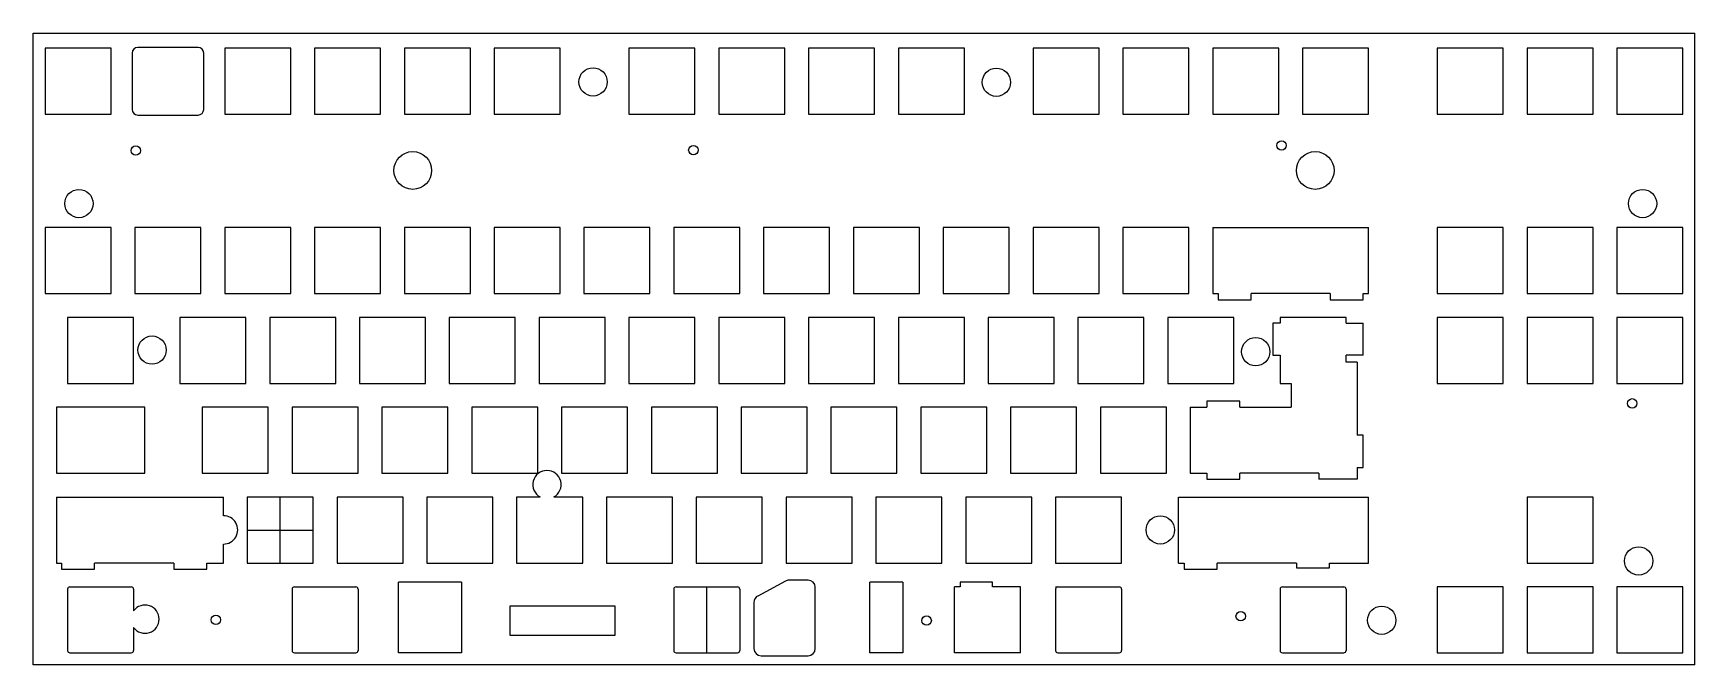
# Model space of a CAD drawing. Header units: millimetres. Extents: x -1 to 351, y -1 to 133.
import ezdxf

# ---------------------------------------------------------------- set-up
doc = ezdxf.new("R2010")
doc.units = ezdxf.units.MM
doc.layers.add('TopLayer', color=1, linetype='Continuous')

msp = doc.modelspace()

# ---------------------------------------------------------------- linework, layer by layer
at = {"color": 32, "true_color": 0xcd6928}
for p, q in [((-1.47, -0.69), (-1.47, 133.25)), ((350.95, -0.69), (-1.47, -0.69))]:
    msp.add_line(p, q, dxfattribs=at)
for p, q in [((-1.47, 133.25), (350.95, 133.25)), ((350.95, -0.69), (350.95, 133.25)), ((50.92, 20.89), (50.92, 34.89)), ((43.92, 27.89), (57.92, 27.89)), ((215.33, 15.84), (228.33, 15.84)), ((262.99, 15.34), (262.99, 2.34)), ((263.49, 15.84), (276.49, 15.84)), ((263.49, 1.84), (276.49, 1.84))]:
    msp.add_line(p, q)
at = {"color": 7, "linetype": 'Continuous'}
for p, q in [((1.05, 130.07), (1.05, 116.07)), ((15.05, 130.07), (1.05, 130.07)), ((15.05, 116.07), (15.05, 130.07)), ((19.51, 129.04), (19.51, 117.09)), ((33.5, 130.24), (20.71, 130.24)), ((34.7, 117.09), (34.7, 129.04)), ((39.15, 130.07), (39.15, 116.07)), ((53.15, 130.07), (39.15, 130.07)), ((53.15, 116.07), (53.15, 130.07)), ((58.2, 130.07), (58.2, 116.07)), ((72.2, 130.07), (58.2, 130.07)), ((72.2, 116.07), (72.2, 130.07)), ((77.25, 130.07), (77.25, 116.07)), ((91.25, 130.07), (77.25, 130.07)), ((91.25, 116.07), (91.25, 130.07)), ((96.3, 130.07), (96.3, 116.07)), ((110.3, 130.07), (96.3, 130.07)), ((110.3, 116.07), (110.3, 130.07)), ((124.88, 130.07), (124.88, 116.07)), ((138.88, 130.07), (124.88, 130.07)), ((138.88, 116.07), (138.88, 130.07)), ((143.93, 130.07), (143.93, 116.07)), ((157.93, 130.07), (143.93, 130.07)), ((157.93, 116.07), (157.93, 130.07)), ((162.98, 130.07), (162.98, 116.07)), ((176.98, 130.07), (162.98, 130.07)), ((176.98, 116.07), (176.98, 130.07)), ((182.03, 130.07), (182.03, 116.07)), ((196.03, 130.07), (182.03, 130.07)), ((196.03, 116.07), (196.03, 130.07)), ((210.6, 130.07), (210.6, 116.07)), ((224.6, 130.07), (210.6, 130.07)), ((224.6, 116.07), (224.6, 130.07)), ((229.65, 130.07), (229.65, 116.07)), ((243.65, 130.07), (229.65, 130.07)), ((243.65, 116.07), (243.65, 130.07)), ((262.7, 130.07), (248.7, 130.07)), ((248.7, 130.07), (248.7, 116.07)), ((262.7, 116.07), (262.7, 130.07)), ((281.75, 130.07), (267.75, 130.07)), ((267.75, 130.07), (267.75, 116.07)), ((281.75, 116.07), (281.75, 130.07)), ((310.32, 130.07), (296.32, 130.07)), ((296.32, 130.07), (296.32, 116.07)), ((310.32, 116.07), (310.32, 130.07)), ((329.37, 130.07), (315.37, 130.07)), ((315.37, 130.07), (315.37, 116.07)), ((329.37, 116.07), (329.37, 130.07)), ((348.42, 130.07), (334.42, 130.07)), ((334.42, 130.07), (334.42, 116.07)), ((348.42, 116.07), (348.42, 130.07)), ((1.05, 116.07), (15.05, 116.07)), ((20.71, 115.89), (33.5, 115.89)), ((39.15, 116.07), (53.15, 116.07)), ((58.2, 116.07), (72.2, 116.07)), ((77.25, 116.07), (91.25, 116.07)), ((96.3, 116.07), (110.3, 116.07)), ((124.88, 116.07), (138.88, 116.07)), ((143.93, 116.07), (157.93, 116.07)), ((162.98, 116.07), (176.98, 116.07)), ((182.03, 116.07), (196.03, 116.07)), ((210.6, 116.07), (224.6, 116.07)), ((229.65, 116.07), (243.65, 116.07)), ((248.7, 116.07), (262.7, 116.07)), ((267.75, 116.07), (281.75, 116.07)), ((296.32, 116.07), (310.32, 116.07)), ((315.37, 116.07), (329.37, 116.07)), ((334.42, 116.07), (348.42, 116.07)), ((1.05, 92.04), (1.05, 78.04)), ((15.05, 92.04), (1.05, 92.04)), ((1.05, 92.04), (1.05, 78.04)), ((15.05, 92.04), (1.05, 92.04)), ((15.05, 78.04), (15.05, 92.04)), ((15.05, 78.04), (15.05, 92.04)), ((20.1, 92.04), (20.1, 78.04)), ((34.1, 92.04), (20.1, 92.04)), ((34.1, 78.04), (34.1, 92.04)), ((39.15, 92.04), (39.15, 78.04)), ((53.15, 92.04), (39.15, 92.04)), ((53.15, 78.04), (53.15, 92.04)), ((58.2, 92.04), (58.2, 78.04)), ((72.2, 92.04), (58.2, 92.04)), ((72.2, 78.04), (72.2, 92.04)), ((77.25, 92.04), (77.25, 78.04)), ((91.25, 92.04), (77.25, 92.04)), ((91.25, 78.04), (91.25, 92.04)), ((96.3, 92.04), (96.3, 78.04)), ((110.3, 92.04), (96.3, 92.04)), ((110.3, 78.04), (110.3, 92.04)), ((115.35, 92.04), (115.35, 78.04)), ((129.35, 92.04), (115.35, 92.04)), ((129.35, 78.04), (129.35, 92.04)), ((134.4, 92.04), (134.4, 78.04)), ((148.4, 92.04), (134.4, 92.04)), ((148.4, 78.04), (148.4, 92.04)), ((153.45, 92.04), (153.45, 78.04)), ((167.45, 92.04), (153.45, 92.04)), ((167.45, 78.04), (167.45, 92.04)), ((172.5, 92.04), (172.5, 78.04)), ((186.5, 92.04), (172.5, 92.04)), ((186.5, 78.04), (186.5, 92.04)), ((191.55, 92.04), (191.55, 78.04)), ((205.55, 92.04), (191.55, 92.04)), ((205.55, 78.04), (205.55, 92.04)), ((210.6, 92.04), (210.6, 78.04)), ((224.6, 92.04), (210.6, 92.04)), ((224.6, 78.04), (224.6, 92.04)), ((243.65, 92.04), (229.65, 92.04)), ((229.65, 92.04), (229.65, 78.04)), ((243.65, 78.04), (243.65, 92.04)), ((248.7, 92.04), (281.75, 92.04)), ((248.7, 92.04), (248.7, 78.04)), ((281.75, 78.04), (281.75, 92.04)), ((310.32, 92.04), (296.32, 92.04)), ((296.32, 92.04), (296.32, 78.04)), ((310.32, 78.04), (310.32, 92.04)), ((329.37, 92.04), (315.37, 92.04)), ((315.37, 92.04), (315.37, 78.04)), ((329.37, 78.04), (329.37, 92.04)), ((348.42, 92.04), (334.42, 92.04)), ((334.42, 92.04), (334.42, 78.04)), ((348.42, 78.04), (348.42, 92.04)), ((1.05, 78.04), (15.05, 78.04)), ((1.05, 78.04), (15.05, 78.04)), ((20.1, 78.04), (34.1, 78.04)), ((39.15, 78.04), (53.15, 78.04)), ((58.2, 78.04), (72.2, 78.04)), ((77.25, 78.04), (91.25, 78.04)), ((96.3, 78.04), (110.3, 78.04)), ((115.35, 78.04), (129.35, 78.04)), ((134.4, 78.04), (148.4, 78.04)), ((153.45, 78.04), (167.45, 78.04)), ((172.5, 78.04), (186.5, 78.04)), ((191.55, 78.04), (205.55, 78.04)), ((210.6, 78.04), (224.6, 78.04)), ((229.65, 78.04), (243.65, 78.04)), ((248.7, 78.04), (249.83, 78.04)), ((249.83, 78.04), (249.83, 76.74)), ((273.63, 78.04), (256.83, 78.04)), ((256.83, 76.74), (256.83, 78.04)), ((273.63, 78.04), (273.63, 76.74)), ((280.63, 78.04), (281.75, 78.04)), ((280.63, 76.74), (280.63, 78.04)), ((296.32, 78.04), (310.32, 78.04)), ((315.37, 78.04), (329.37, 78.04)), ((334.42, 78.04), (348.42, 78.04)), ((249.83, 76.74), (256.83, 76.74)), ((273.63, 76.74), (280.63, 76.74)), ((5.82, 72.99), (5.82, 58.99)), ((19.82, 72.99), (5.82, 72.99)), ((19.82, 58.99), (19.82, 72.99)), ((29.63, 72.99), (29.63, 58.99)), ((43.63, 72.99), (29.63, 72.99)), ((43.63, 58.99), (43.63, 72.99)), ((48.68, 72.99), (48.68, 58.99)), ((62.68, 72.99), (48.68, 72.99)), ((62.68, 58.99), (62.68, 72.99)), ((67.73, 72.99), (67.73, 58.99)), ((81.73, 72.99), (67.73, 72.99)), ((81.73, 58.99), (81.73, 72.99)), ((86.78, 72.99), (86.78, 58.99)), ((100.78, 72.99), (86.78, 72.99)), ((100.78, 58.99), (100.78, 72.99)), ((105.83, 72.99), (105.83, 58.99)), ((119.83, 72.99), (105.83, 72.99)), ((119.83, 58.99), (119.83, 72.99)), ((124.88, 72.99), (124.88, 58.99)), ((138.88, 72.99), (124.88, 72.99)), ((138.88, 58.99), (138.88, 72.99)), ((143.93, 72.99), (143.93, 58.99)), ((157.93, 72.99), (143.93, 72.99)), ((157.93, 58.99), (157.93, 72.99)), ((162.98, 72.99), (162.98, 58.99)), ((176.98, 72.99), (162.98, 72.99)), ((176.98, 58.99), (176.98, 72.99)), ((182.03, 72.99), (182.03, 58.99)), ((196.03, 72.99), (182.03, 72.99)), ((196.03, 58.99), (196.03, 72.99)), ((215.08, 72.99), (201.08, 72.99)), ((201.08, 72.99), (201.08, 58.99)), ((215.08, 58.99), (215.08, 72.99)), ((234.13, 72.99), (220.13, 72.99)), ((220.13, 72.99), (220.13, 58.99)), ((234.13, 58.99), (234.13, 72.99)), ((253.18, 72.99), (239.18, 72.99)), ((239.18, 72.99), (239.18, 58.99)), ((253.18, 58.99), (253.18, 72.99)), ((262.99, 71.79), (261.49, 71.79)), ((261.49, 71.79), (261.49, 64.94)), ((276.99, 72.99), (262.99, 72.99)), ((262.99, 72.99), (262.99, 71.79)), ((276.99, 71.79), (276.99, 72.99)), ((276.99, 71.79), (280.63, 71.79)), ((280.63, 64.94), (280.63, 71.79)), ((310.32, 72.99), (296.32, 72.99)), ((296.32, 72.99), (296.32, 58.99)), ((310.32, 58.99), (310.32, 72.99)), ((329.37, 72.99), (315.37, 72.99)), ((315.37, 72.99), (315.37, 58.99)), ((329.37, 58.99), (329.37, 72.99)), ((348.42, 72.99), (334.42, 72.99)), ((334.42, 72.99), (334.42, 58.99)), ((348.42, 58.99), (348.42, 72.99)), ((261.49, 64.94), (262.99, 64.94)), ((262.99, 64.94), (262.99, 58.99)), ((280.63, 64.94), (276.99, 64.94)), ((276.99, 63.46), (276.99, 64.94)), ((279.37, 63.46), (276.99, 63.46)), ((279.37, 63.46), (279.37, 47.98)), ((5.82, 58.99), (19.82, 58.99)), ((29.63, 58.99), (43.63, 58.99)), ((48.68, 58.99), (62.68, 58.99)), ((67.73, 58.99), (81.73, 58.99)), ((86.78, 58.99), (100.78, 58.99)), ((105.83, 58.99), (119.83, 58.99)), ((124.88, 58.99), (138.88, 58.99)), ((143.93, 58.99), (157.93, 58.99)), ((162.98, 58.99), (176.98, 58.99)), ((182.03, 58.99), (196.03, 58.99)), ((201.08, 58.99), (215.08, 58.99)), ((220.13, 58.99), (234.13, 58.99)), ((239.18, 58.99), (253.18, 58.99)), ((262.99, 58.99), (265.37, 58.99)), ((265.37, 58.99), (265.37, 53.94)), ((296.32, 58.99), (310.32, 58.99)), ((315.37, 58.99), (329.37, 58.99)), ((334.42, 58.99), (348.42, 58.99)), ((3.44, 53.94), (3.44, 39.94)), ((22.2, 53.94), (3.44, 53.94)), ((22.2, 39.94), (22.2, 53.94)), ((34.39, 53.94), (34.39, 39.94)), ((48.39, 53.94), (34.39, 53.94)), ((48.39, 39.94), (48.39, 53.94)), ((53.44, 53.94), (53.44, 39.94)), ((67.44, 53.94), (53.44, 53.94)), ((67.44, 39.94), (67.44, 53.94)), ((72.49, 53.94), (72.49, 39.94)), ((86.49, 53.94), (72.49, 53.94)), ((86.49, 39.94), (86.49, 53.94)), ((91.54, 53.94), (91.54, 39.94)), ((105.54, 53.94), (91.54, 53.94)), ((105.54, 39.94), (105.54, 53.94)), ((110.59, 53.94), (110.59, 39.94)), ((124.59, 53.94), (110.59, 53.94)), ((124.59, 39.94), (124.59, 53.94)), ((129.64, 53.94), (129.64, 39.94)), ((143.64, 53.94), (129.64, 53.94)), ((143.64, 39.94), (143.64, 53.94)), ((148.69, 53.94), (148.69, 39.94)), ((162.69, 53.94), (148.69, 53.94)), ((162.69, 39.94), (162.69, 53.94)), ((167.74, 53.94), (167.74, 39.94)), ((181.74, 53.94), (167.74, 53.94)), ((181.74, 39.94), (181.74, 53.94)), ((200.79, 53.94), (186.79, 53.94)), ((186.79, 53.94), (186.79, 39.94)), ((200.79, 39.94), (200.79, 53.94)), ((219.84, 53.94), (205.84, 53.94)), ((205.84, 53.94), (205.84, 39.94)), ((219.84, 39.94), (219.84, 53.94)), ((238.89, 53.94), (224.89, 53.94)), ((224.89, 53.94), (224.89, 39.94)), ((238.89, 39.94), (238.89, 53.94)), ((243.94, 53.94), (247.45, 53.94)), ((243.94, 53.93), (243.94, 39.93)), ((254.45, 55.24), (247.45, 55.24)), ((247.45, 55.24), (247.45, 53.94)), ((254.45, 53.94), (254.45, 55.24)), ((254.45, 53.94), (265.37, 53.94)), ((280.63, 47.98), (279.37, 47.98)), ((280.63, 41.13), (280.63, 47.98)), ((3.44, 39.94), (22.2, 39.94)), ((34.39, 39.94), (48.39, 39.94)), ((53.44, 39.94), (67.44, 39.94)), ((72.49, 39.94), (86.49, 39.94)), ((91.54, 39.94), (105.54, 39.94)), ((110.59, 39.94), (124.59, 39.94)), ((129.64, 39.94), (143.64, 39.94)), ((148.69, 39.94), (162.69, 39.94)), ((167.74, 39.94), (181.74, 39.94)), ((186.79, 39.94), (200.79, 39.94)), ((205.84, 39.94), (219.84, 39.94)), ((224.89, 39.94), (238.89, 39.94)), ((243.94, 39.93), (247.45, 39.93)), ((247.45, 39.93), (247.45, 38.64)), ((271.25, 39.94), (254.45, 39.94)), ((254.45, 38.64), (254.45, 39.93)), ((271.25, 39.93), (271.25, 38.64)), ((279.37, 41.13), (280.63, 41.13)), ((279.37, 41.13), (279.37, 38.64)), ((247.45, 38.64), (254.45, 38.64)), ((279.37, 38.64), (271.25, 38.64)), ((3.44, 34.89), (38.87, 34.89)), ((3.44, 34.88), (3.44, 20.88)), ((38.87, 30.9), (38.87, 34.88)), ((43.92, 34.89), (43.92, 20.89)), ((57.92, 34.89), (43.92, 34.89)), ((57.92, 20.89), (57.92, 34.89)), ((62.97, 34.89), (62.97, 20.89)), ((76.97, 34.89), (62.97, 34.89)), ((76.97, 20.89), (76.97, 34.89)), ((82.02, 34.89), (82.02, 20.89)), ((96.02, 34.89), (82.02, 34.89)), ((96.02, 20.89), (96.02, 34.89)), ((101.07, 34.89), (101.07, 20.89)), ((106.04, 34.89), (101.07, 34.89)), ((115.07, 34.89), (108.97, 34.89)), ((115.07, 20.89), (115.07, 34.89)), ((120.12, 34.89), (120.12, 20.89)), ((134.12, 34.89), (120.12, 34.89)), ((134.12, 20.89), (134.12, 34.89)), ((139.17, 34.89), (139.17, 20.89)), ((153.17, 34.89), (139.17, 34.89)), ((153.17, 20.89), (153.17, 34.89)), ((172.22, 34.89), (158.22, 34.89)), ((158.22, 34.89), (158.22, 20.89)), ((172.22, 20.89), (172.22, 34.89)), ((191.27, 34.89), (177.27, 34.89)), ((177.27, 34.89), (177.27, 20.89)), ((191.27, 20.89), (191.27, 34.89)), ((210.32, 34.89), (196.32, 34.89)), ((196.32, 34.89), (196.32, 20.89)), ((210.32, 20.89), (210.32, 34.89)), ((229.37, 34.89), (215.37, 34.89)), ((215.37, 34.89), (215.37, 20.89)), ((229.37, 20.89), (229.37, 34.89)), ((241.48, 34.89), (281.75, 34.89)), ((241.48, 20.89), (241.48, 34.89)), ((281.75, 20.89), (281.75, 34.89)), ((329.37, 34.89), (315.37, 34.89)), ((315.37, 34.89), (315.37, 20.89)), ((329.37, 20.89), (329.37, 34.89)), ((38.87, 20.88), (38.87, 24.91)), ((3.44, 20.88), (4.56, 20.88)), ((4.56, 20.88), (4.56, 19.59)), ((4.56, 19.59), (11.56, 19.59)), ((28.36, 20.89), (11.56, 20.89)), ((11.56, 19.59), (11.56, 20.88)), ((28.36, 20.88), (28.36, 19.59)), ((28.36, 19.59), (35.36, 19.59)), ((35.36, 19.59), (35.36, 20.88)), ((35.36, 20.88), (38.87, 20.88)), ((43.92, 20.89), (57.92, 20.89)), ((62.97, 20.89), (76.97, 20.89)), ((82.02, 20.89), (96.02, 20.89)), ((101.07, 20.89), (115.07, 20.89)), ((120.12, 20.89), (134.12, 20.89)), ((139.17, 20.89), (153.17, 20.89)), ((158.22, 20.89), (172.22, 20.89)), ((177.27, 20.89), (191.27, 20.89)), ((196.32, 20.89), (210.32, 20.89)), ((215.37, 20.89), (229.37, 20.89)), ((241.48, 20.89), (242.68, 20.89)), ((242.68, 20.89), (242.68, 19.59)), ((242.68, 19.59), (249.68, 19.59)), ((266.48, 20.89), (249.68, 20.89)), ((249.68, 19.59), (249.68, 20.89)), ((266.48, 20.89), (266.48, 19.89)), ((266.48, 19.89), (273.48, 19.89)), ((273.48, 20.89), (281.75, 20.89)), ((273.48, 19.89), (273.48, 20.89)), ((315.37, 20.89), (329.37, 20.89)), ((76.03, 1.84), (76.03, 16.81)), ((89.38, 16.81), (76.03, 16.81)), ((89.38, 16.81), (89.38, 1.84)), ((158.07, 17.05), (152.19, 13.86)), ((162.9, 17.24), (158.78, 17.24)), ((164.4, 2.74), (164.4, 15.74)), ((183, 16.81), (176, 16.81)), ((176, 1.84), (176, 16.81)), ((183, 16.81), (183, 1.84)), ((195.13, 15.84), (193.94, 15.84)), ((193.94, 1.84), (193.94, 15.84)), ((201.98, 16.81), (195.13, 16.81)), ((195.13, 16.81), (195.13, 15.84)), ((201.98, 15.84), (201.98, 16.81)), ((207.93, 15.84), (201.98, 15.84)), ((207.93, 1.84), (207.93, 15.84)), ((310.32, 15.84), (296.32, 15.84)), ((296.32, 15.84), (296.32, 1.84)), ((310.32, 1.84), (310.32, 15.84)), ((329.37, 15.84), (315.37, 15.84)), ((315.37, 15.84), (315.37, 1.84)), ((329.37, 1.84), (329.37, 15.84)), ((348.42, 15.84), (334.42, 15.84)), ((334.42, 15.84), (334.42, 1.84)), ((348.42, 1.84), (348.42, 15.84)), ((151.4, 12.54), (151.4, 2.74)), ((89.38, 1.84), (76.03, 1.84)), ((152.9, 1.24), (162.9, 1.24)), ((183, 1.84), (176, 1.84)), ((207.93, 1.84), (193.94, 1.84)), ((296.32, 1.84), (310.32, 1.84)), ((315.37, 1.84), (329.37, 1.84)), ((334.42, 1.84), (348.42, 1.84))]:
    msp.add_line(p, q, dxfattribs=at)
msp.add_lwpolyline([(99.66, 11.82), (121.86, 11.82), (121.86, 5.54), (99.66, 5.54)], close=True)
for centre, radius in [((117.27, 122.93), 3), ((202.82, 122.85), 3), ((20.28, 108.36), 1), ((138.55, 108.46), 1), ((263.31, 109.46), 1), ((79.02, 104.14), 4), ((270.46, 104.14), 4), ((8.23, 97.13), 3), ((339.88, 97.13), 3), ((23.73, 66.05), 3), ((257.83, 65.71), 3), ((337.69, 54.75), 1), ((237.59, 27.91), 3), ((339.05, 21.33), 3), ((254.64, 9.61), 1), ((284.55, 8.76), 3), ((37.27, 8.84), 1), ((188.03, 8.68), 1)]:
    msp.add_circle(centre, radius)
for centre, radius, start, end in [((20.71, 129.04), 1.2, 90, 180), ((33.5, 129.04), 1.2, 0, 90), ((20.71, 117.09), 1.2, 180, 270), ((33.5, 117.09), 1.2, 270, 0), ((158.78, 15.74), 1.5, 90, 118.4956), ((162.9, 15.74), 1.5, 0, 90), ((152.9, 12.54), 1.5, 118.4956, 180), ((152.9, 2.74), 1.5, 180, 270), ((162.9, 2.74), 1.5, 270, 0)]:
    msp.add_arc(centre, radius, start, end, dxfattribs=at)
for centre, start, end in [((107.5, 37.51), 299.1819, 240.8181), ((38.9, 27.91), 269.3066, 90.6934), ((22.23, 8.98), 216.5024, 143.4976)]:
    msp.add_arc(centre, 3, start, end)
at = {"layer": 'TopLayer'}
for p, q in [((5.82, 15.34), (5.82, 2.34)), ((6.32, 15.84), (19.32, 15.84)), ((19.82, 15.34), (19.82, 10.76)), ((53.44, 15.34), (53.44, 2.34)), ((53.94, 15.84), (66.94, 15.84)), ((67.44, 15.34), (67.44, 2.34)), ((134.4, 15.34), (134.4, 2.34)), ((134.9, 15.84), (147.9, 15.84)), ((141.4, 1.84), (141.4, 15.84)), ((148.4, 15.34), (148.4, 2.34)), ((215.37, 15.34), (215.37, 2.34)), ((215.87, 15.84), (228.87, 15.84)), ((229.37, 15.34), (229.37, 2.34)), ((262.99, 15.34), (262.99, 2.34)), ((263.49, 15.84), (276.49, 15.84)), ((276.99, 15.34), (276.99, 2.34)), ((19.82, 7.2), (19.82, 2.34)), ((6.32, 1.84), (19.32, 1.84)), ((53.94, 1.84), (66.94, 1.84)), ((134.9, 1.84), (147.9, 1.84)), ((215.87, 1.84), (228.87, 1.84)), ((263.49, 1.84), (276.49, 1.84))]:
    msp.add_line(p, q, dxfattribs=at)
for centre, start, end in [((6.32, 15.34), 90, 180), ((19.32, 15.34), 0, 90), ((53.94, 15.34), 90, 180), ((66.94, 15.34), 0, 90), ((134.9, 15.34), 90, 180), ((147.9, 15.34), 0, 90), ((215.87, 15.34), 90, 180), ((228.87, 15.34), 0, 90), ((263.49, 15.34), 90, 180), ((276.49, 15.34), 0, 90), ((6.32, 2.34), 180, 270), ((19.32, 2.34), 270, 0), ((53.94, 2.34), 180, 270), ((66.94, 2.34), 270, 0), ((134.9, 2.34), 180, 270), ((147.9, 2.34), 270, 0), ((215.87, 2.34), 180, 270), ((228.87, 2.34), 270, 0), ((263.49, 2.34), 180, 270), ((276.49, 2.34), 270, 0)]:
    msp.add_arc(centre, 0.5, start, end, dxfattribs=at)

doc.saveas('drawing.dxf')
